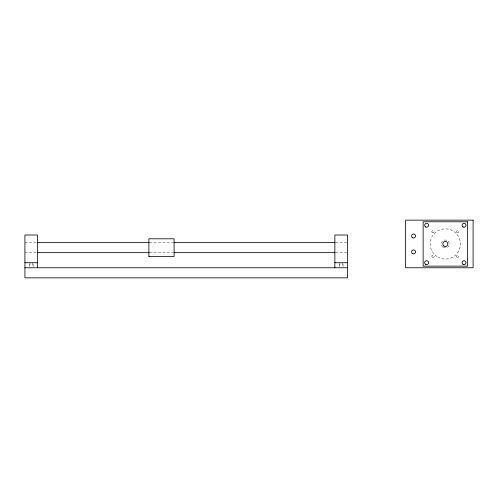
<?xml version="1.0" encoding="UTF-8"?>
<svg xmlns="http://www.w3.org/2000/svg" width="498" height="498" viewBox="0 0 498 498"><rect width="100%" height="100%" fill="white"/><g stroke="black" fill="none" stroke-linecap="round" stroke-linejoin="round"><path stroke-width="0.37" stroke-dasharray="2.49 1.87" d="M24.919 242.57L37.518 242.57M149.643 242.57L173.372 242.57M335.621 242.57L347.48 242.57M24.9 252.654L37.518 252.654M149.643 252.654L173.372 252.654M335.621 252.654L347.48 252.654M343.066 264.17L343.066 267.768M342.437 262.732L342.437 267.053M339.916 262.732L339.916 267.053M339.287 264.17L339.287 267.768M33.111 264.17L33.111 267.768M32.482 262.732L32.482 267.053M29.961 262.732L29.961 267.053M29.332 264.17L29.332 267.768M457.052 257.236A1.127 1.127 0 0 0 458.745 256.258A1.127 1.127 0 0 0 457.052 255.281A1.127 1.127 0 0 0 457.052 257.236M457.052 232.641A1.127 1.127 0 0 0 458.745 231.663A1.127 1.127 0 0 0 457.052 230.686A1.127 1.127 0 0 0 457.052 232.641M432.457 232.641A1.127 1.127 0 0 0 434.15 231.663A1.127 1.127 0 0 0 432.457 230.686A1.127 1.127 0 0 0 432.457 232.641M432.457 257.236A1.127 1.127 0 0 0 434.15 256.258A1.127 1.127 0 0 0 432.457 255.281A1.127 1.127 0 0 0 432.457 257.236M443.338 247.394A3.972 3.972 0 0 0 449.289 243.958A3.972 3.972 0 0 0 443.338 240.522A3.972 3.972 0 0 0 443.338 247.394M437.736 257.036A15.121 15.121 0 0 0 460.438 243.989A15.121 15.121 0 0 0 437.786 230.848A15.121 15.121 0 0 0 437.736 257.036"/><path stroke-width="0.75" d="M37.338 242.57L149.282 242.57M174.132 242.57L335.042 242.57M37.338 252.654L149.282 252.654M174.132 252.654L335.042 252.654M148.883 256.433L174.101 256.433L174.082 238.791L148.883 238.791L148.902 256.433M24.919 262.732L37.518 262.732M334.874 262.732L347.48 262.732M24.919 267.768L347.48 267.768M334.874 267.768L334.874 235.012L347.48 235.012L347.48 277.853L24.919 277.853L24.919 235.012L37.518 235.012L37.518 267.768M473.1 220.147L405.633 220.147L405.633 267.768L473.1 267.768L473.1 220.147M467.498 221.784L423.144 221.784L423.144 266.137L467.498 266.137L467.498 221.784M412.581 237.739A1.986 1.986 0 0 0 415.556 236.021A1.986 1.986 0 0 0 412.581 234.303A1.986 1.986 0 0 0 412.581 237.739M412.581 253.613A1.986 1.986 0 0 0 415.556 251.895A1.986 1.986 0 0 0 412.581 250.177A1.986 1.986 0 0 0 412.581 253.613M425.628 264.37A1.967 1.967 0 0 0 428.579 262.67A1.967 1.967 0 0 0 425.628 260.964A1.967 1.967 0 0 0 425.628 264.37M463.047 226.951A1.967 1.967 0 0 0 465.997 225.252A1.967 1.967 0 0 0 463.047 223.552A1.967 1.967 0 0 0 463.047 226.951M463.047 264.37A1.967 1.967 0 0 0 465.997 262.67A1.967 1.967 0 0 0 463.047 260.964A1.967 1.967 0 0 0 463.047 264.37M425.628 226.951A1.967 1.967 0 0 0 428.579 225.252A1.967 1.967 0 0 0 425.628 223.552A1.967 1.967 0 0 0 425.628 226.951M443.911 246.049A2.521 2.521 0 0 0 447.833 244.132A2.521 2.521 0 0 0 444.216 241.698A2.521 2.521 0 0 0 443.911 246.049"/></g></svg>
